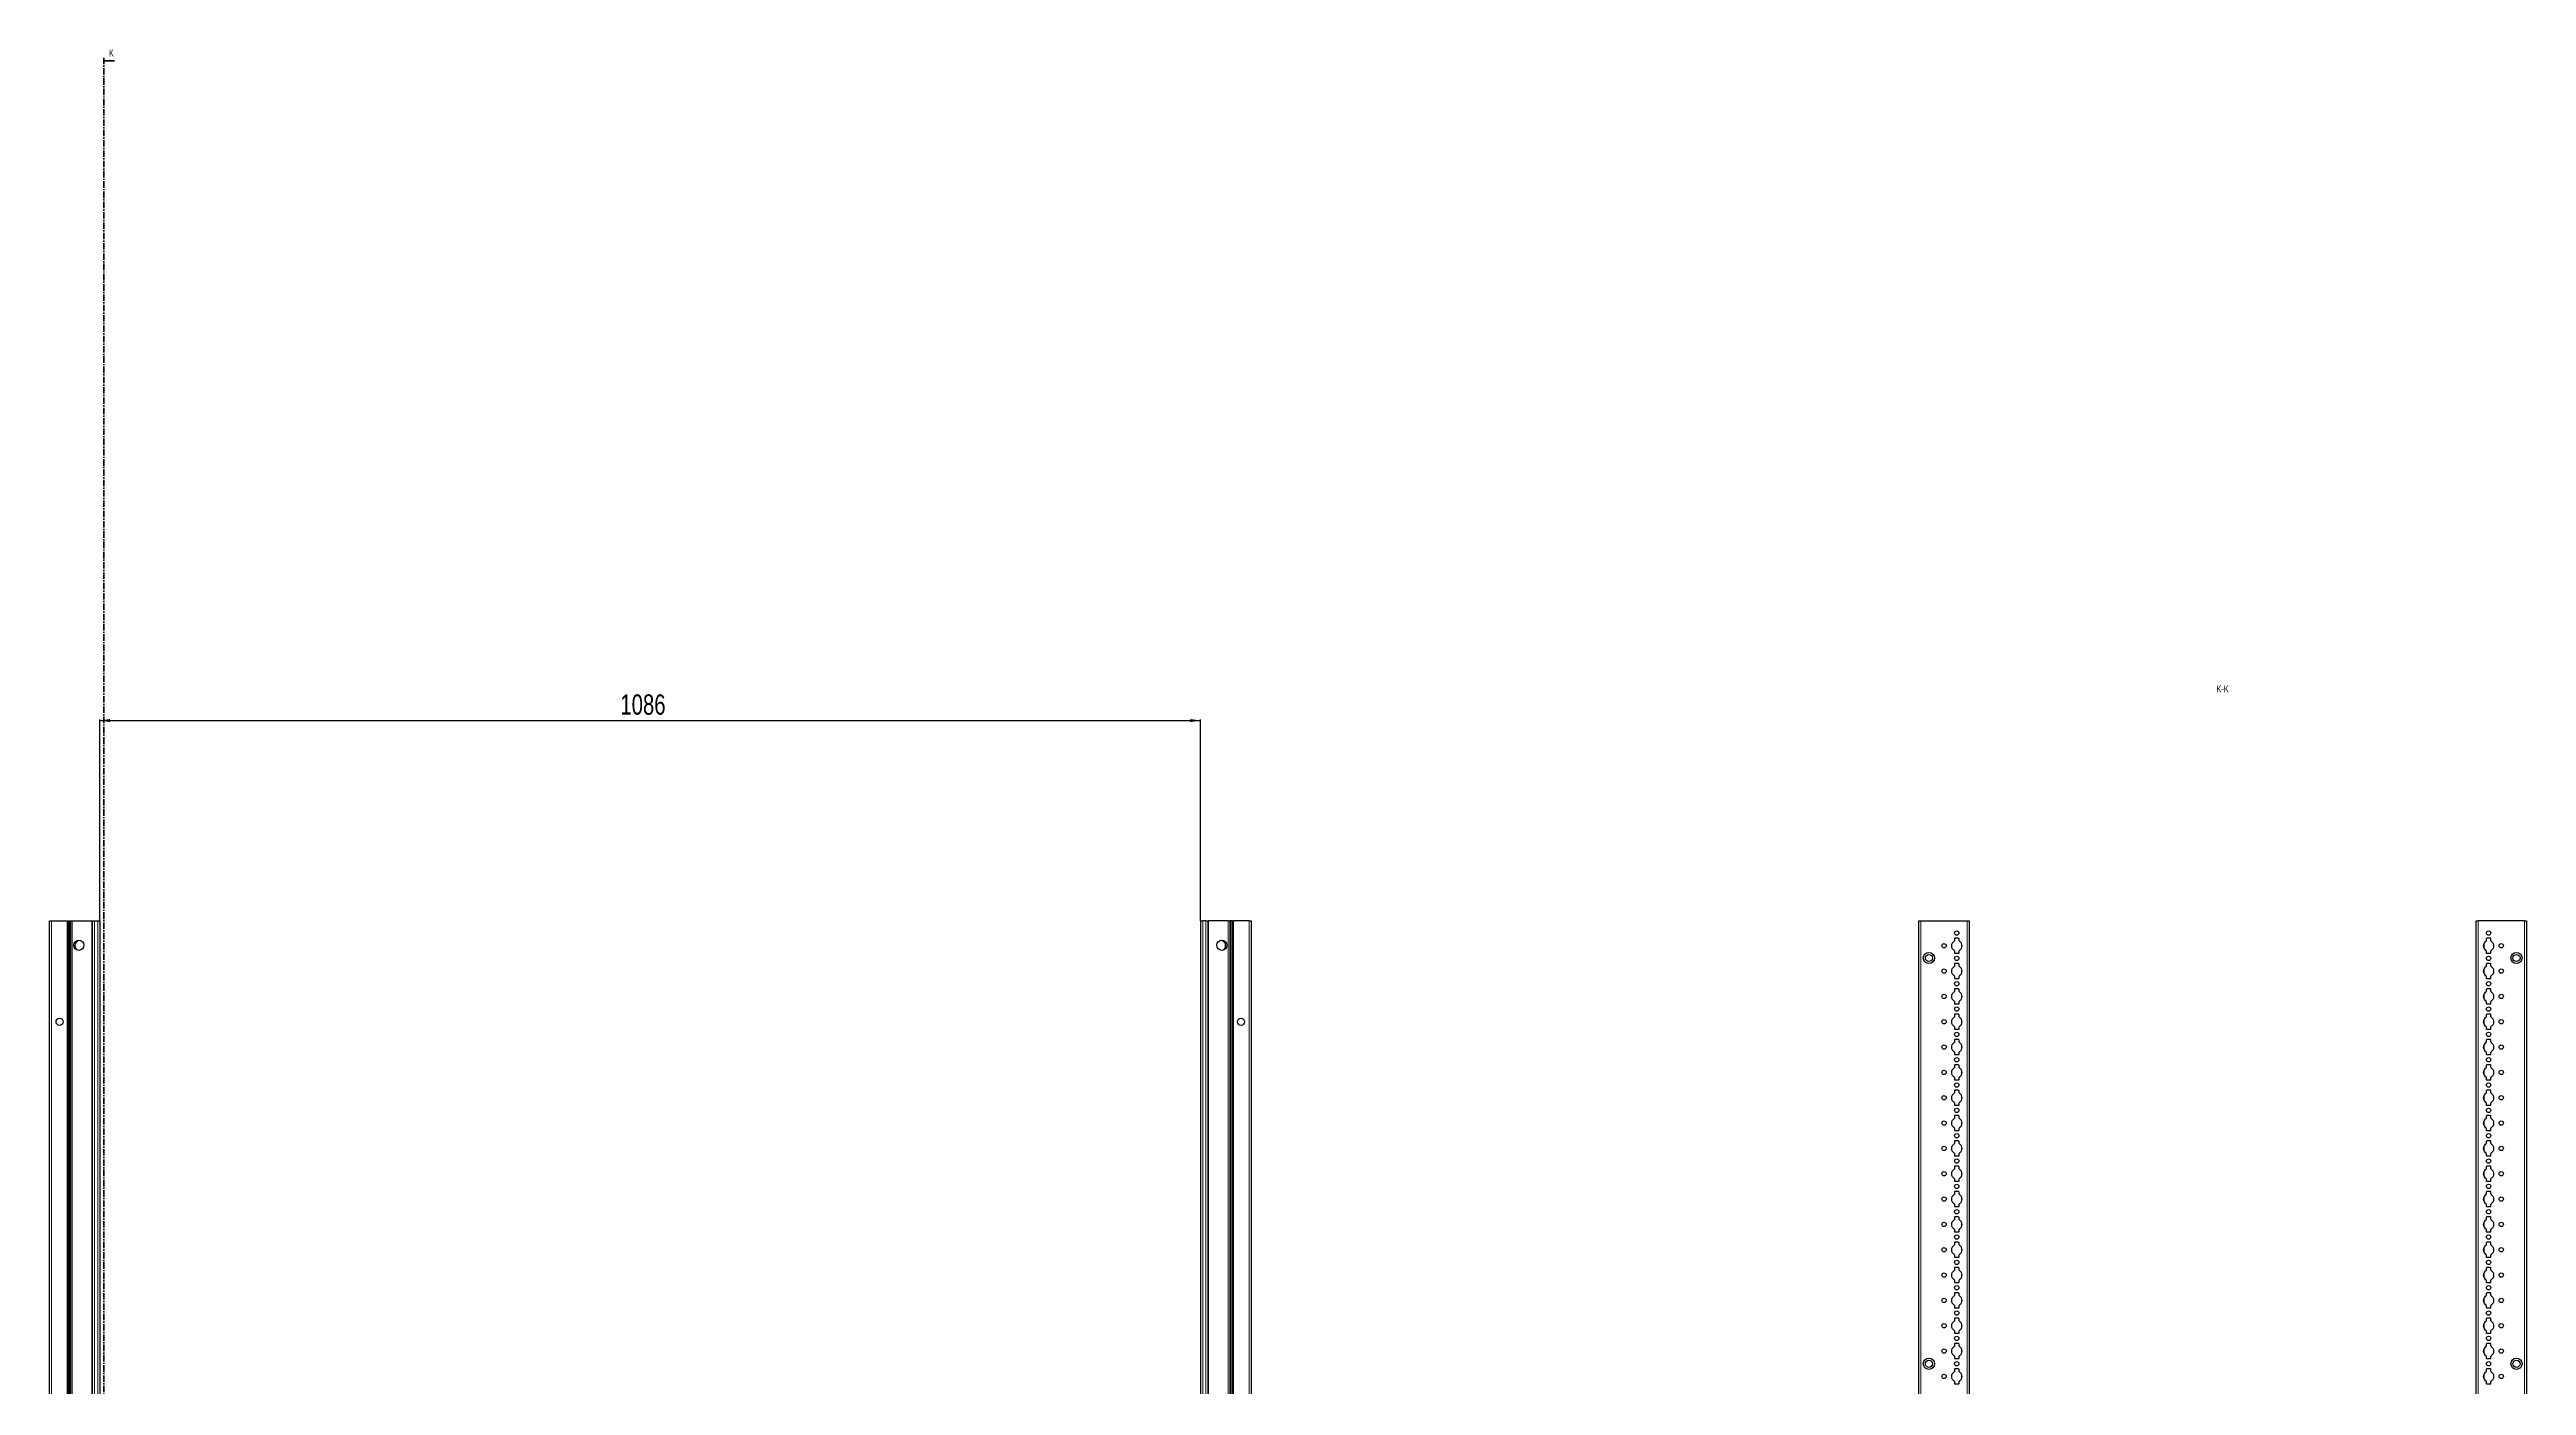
# Model space of a CAD drawing. Header units: millimetres. Extents: x -199 to 3854, y -2447 to 1507.
# Drawn here: x 1411 to 3854, y 189 to 1507 of the extents above; entities that cross this region are included whole.
import ezdxf

# ---------------------------------------------------------------- set-up
doc = ezdxf.new("R2010")
doc.units = ezdxf.units.MM
doc.linetypes.add('CENTER', pattern=[10.16, 6.35, -1.27, 1.27, -1.27])
doc.layers.add('FORMAT', color=7, linetype='Continuous')
doc.styles.add('SLDTEXTSTYLE0', font='TXT', dxfattribs={"width": 0.75})
doc.dimstyles.new('SLDDIMSTYLE0', dxfattribs={"dimtxt": 20, "dimasz": 10, "dimexe": 0, "dimexo": 0.0625, "dimgap": 5, "dimtad": 2, "dimdec": 1, "dimrnd": 1e-09, "dimzin": 12, "dimdsep": 46, "dimtxsty": 'SLDTEXTSTYLE0', "dimsah": 1, "dimcen": 0.09, "dimadec": 0, "dimazin": 3, "dimtfac": 1, "dimtofl": 0, "dimtmove": 0, "dimatfit": 3, "dimfxl": 0, "dimfrac": 2, "dimtolj": 1, "dimtzin": 12, "dimarcsym": 0})

# ---------------------------------------------------------------- blocks, each defined once
blk = doc.blocks.new('_D_4')
at = {"layer": 'FORMAT'}
for p, q in [((1460.2, 647.2), (1460.2, 846)), ((1460.2, 845), (2546.2, 845)), ((2546.2, 647.2), (2546.2, 846))]:
    blk.add_line(p, q, dxfattribs=at)
for points in [[(1460.2, 845), (1470.2, 843.5), (1470.2, 846.5)], [(2546.2, 845), (2536.2, 846.5), (2536.2, 843.5)]]:
    blk.add_solid(points, dxfattribs=at)
at = {"layer": 'FORMAT', "insert": (1973.7, 870.8), "char_height": 20, "attachment_point": 1, "style": 'SLDTEXTSTYLE0'}
blk.add_mtext('1086', dxfattribs=at)

msp = doc.modelspace()

# ---------------------------------------------------------------- linework, layer by layer
at = {"color": 7, "linetype": 'CENTER', "lineweight": 35}
msp.add_line((1463.98, 1499.09), (1463.98, -1103.67), dxfattribs=at)
at = {"color": 7, "linetype": 'Continuous', "lineweight": 35}
msp.add_line((1474.62, 1496.09), (1463.98, 1496.09), dxfattribs=at)
at = {"color": 7, "linetype": 'Continuous', "lineweight": 25}
for p, q in [((1410.55, -851.79), (1410.55, 647.21)), ((1410.55, 647.21), (1412.55, 647.21)), ((1412.55, 647.21), (1427.9, 647.21)), ((1427.9, 647.21), (1428.55, 647.21)), ((1428.55, 623.46), (1428.55, 647.21)), ((1428.55, 647.21), (1429.13, 647.21)), ((1429.13, 647.21), (1430.34, 647.21)), ((1430.34, 647.21), (1430.34, -851.79)), ((1430.34, 647.21), (1430.38, 647.21)), ((1430.38, 647.21), (1430.38, -851.79)), ((1430.38, 647.21), (1431.58, 647.21)), ((1431.58, 647.21), (1433, 647.21)), ((1433, 647.21), (1452.4, 647.21)), ((1452.4, 647.21), (1453.05, 647.21)), ((1453.05, -851.79), (1453.05, 647.21)), ((1453.05, 647.21), (1455.05, 647.21)), ((1455.05, 647.21), (1458.25, 647.21)), ((1458.25, 647.21), (1460.25, 647.21)), ((1460.25, 647.21), (1460.25, -851.79)), ((2546.25, -851.79), (2546.25, 647.21)), ((2546.25, 647.21), (2548.25, 647.21)), ((2551.45, 647.21), (2548.25, 647.21)), ((2551.45, 647.21), (2553.45, 647.21)), ((2553.45, 647.21), (2553.45, -851.79)), ((2553.45, 647.21), (2554.1, 647.21)), ((2573.5, 647.21), (2554.1, 647.21)), ((2573.5, 647.21), (2574.91, 647.21)), ((2576.12, 647.21), (2574.91, 647.21)), ((2576.12, -851.79), (2576.12, 647.21)), ((2576.16, 647.21), (2576.12, 647.21)), ((2576.16, -851.79), (2576.16, 647.21)), ((2577.36, 647.21), (2576.16, 647.21)), ((2577.36, 647.21), (2577.95, 647.21)), ((2577.95, 647.21), (2577.95, 623.46)), ((2577.95, 647.21), (2578.6, 647.21)), ((2593.95, 647.21), (2578.6, 647.21)), ((2593.95, 647.21), (2595.95, 647.21)), ((2595.95, 647.21), (2595.95, -851.79)), ((3254.87, -851.79), (3254.87, 647.21)), ((3254.87, 647.21), (3256.87, 647.21)), ((3256.87, 647.21), (3302.57, 647.21)), ((3302.57, 647.21), (3304.57, 647.21)), ((3304.57, 647.21), (3304.57, -851.79)), ((3804.57, -851.79), (3804.57, 647.21)), ((3804.57, 647.21), (3806.57, 647.21)), ((3852.27, 647.21), (3806.57, 647.21)), ((3852.27, 647.21), (3854.27, 647.21)), ((3854.27, 647.21), (3854.27, -851.79)), ((1428.61, 623.35), (1428.55, 623.46)), ((1428.55, 623.46), (1428.55, 621.96)), ((1428.55, 621.96), (1428.61, 622.06)), ((1428.55, 573.46), (1428.55, 621.96)), ((1428.61, 622.06), (1428.61, 623.35)), ((1438.6, 627.73), (1438.6, 628.14)), ((2567.9, 628.14), (2567.9, 627.73)), ((2577.95, 623.46), (2577.89, 623.35)), ((2577.89, 623.35), (2577.89, 622.06)), ((2577.89, 622.06), (2577.95, 621.96)), ((2577.95, 621.96), (2577.95, 623.46)), ((2577.95, 621.96), (2577.95, 573.46)), ((3289.92, 629.61), (3289.92, 627.73)), ((3289.92, 617.68), (3289.92, 615.81)), ((3294.02, 630.11), (3290.42, 630.11)), ((3290.42, 615.31), (3294.02, 615.31)), ((3294.52, 627.73), (3294.52, 629.61)), ((3294.52, 615.81), (3294.52, 617.68)), ((3814.62, 629.61), (3814.62, 627.73)), ((3814.62, 617.68), (3814.62, 615.81)), ((3818.72, 630.11), (3815.12, 630.11)), ((3815.12, 615.31), (3818.72, 615.31)), ((3819.22, 627.73), (3819.22, 629.61)), ((3819.22, 615.81), (3819.22, 617.68)), ((3289.92, 604.61), (3289.92, 602.73)), ((3289.92, 592.68), (3289.92, 590.81)), ((3294.02, 605.11), (3290.42, 605.11)), ((3290.42, 590.31), (3294.02, 590.31)), ((3294.52, 602.73), (3294.52, 604.61)), ((3294.52, 590.81), (3294.52, 592.68)), ((3814.62, 604.61), (3814.62, 602.73)), ((3814.62, 592.68), (3814.62, 590.81)), ((3818.72, 605.11), (3815.12, 605.11)), ((3815.12, 590.31), (3818.72, 590.31)), ((3819.22, 602.73), (3819.22, 604.61)), ((3819.22, 590.81), (3819.22, 592.68)), ((1428.61, 573.35), (1428.55, 573.46)), ((1428.55, 573.46), (1428.55, 571.96)), ((1428.55, 571.96), (1428.61, 572.06)), ((1428.55, 523.46), (1428.55, 571.96)), ((1428.61, 572.06), (1428.61, 573.35)), ((2577.95, 573.46), (2577.89, 573.35)), ((2577.89, 573.35), (2577.89, 572.06)), ((2577.89, 572.06), (2577.95, 571.96)), ((2577.95, 571.96), (2577.95, 573.46)), ((2577.95, 571.96), (2577.95, 523.46)), ((3289.92, 579.61), (3289.92, 577.73)), ((3289.92, 567.68), (3289.92, 565.81)), ((3294.02, 580.11), (3290.42, 580.11)), ((3290.42, 565.31), (3294.02, 565.31)), ((3294.52, 577.73), (3294.52, 579.61)), ((3294.52, 565.81), (3294.52, 567.68)), ((3814.62, 579.61), (3814.62, 577.73)), ((3814.62, 567.68), (3814.62, 565.81)), ((3818.72, 580.11), (3815.12, 580.11)), ((3815.12, 565.31), (3818.72, 565.31)), ((3819.22, 577.73), (3819.22, 579.61)), ((3819.22, 565.81), (3819.22, 567.68)), ((3289.92, 554.61), (3289.92, 552.73)), ((3289.92, 542.68), (3289.92, 540.81)), ((3294.02, 555.11), (3290.42, 555.11)), ((3290.42, 540.31), (3294.02, 540.31)), ((3294.52, 552.73), (3294.52, 554.61)), ((3294.52, 540.81), (3294.52, 542.68)), ((3814.62, 554.61), (3814.62, 552.73)), ((3814.62, 542.68), (3814.62, 540.81)), ((3818.72, 555.11), (3815.12, 555.11)), ((3815.12, 540.31), (3818.72, 540.31)), ((3819.22, 552.73), (3819.22, 554.61)), ((3819.22, 540.81), (3819.22, 542.68)), ((1428.61, 523.35), (1428.55, 523.46)), ((1428.55, 523.46), (1428.55, 521.96)), ((1428.55, 521.96), (1428.61, 522.06)), ((1428.55, 473.46), (1428.55, 521.96)), ((1428.61, 522.06), (1428.61, 523.35)), ((2577.95, 523.46), (2577.89, 523.35)), ((2577.89, 523.35), (2577.89, 522.06)), ((2577.89, 522.06), (2577.95, 521.96)), ((2577.95, 521.96), (2577.95, 523.46)), ((2577.95, 521.96), (2577.95, 473.46)), ((3289.92, 529.61), (3289.92, 527.73)), ((3289.92, 517.68), (3289.92, 515.81)), ((3294.02, 530.11), (3290.42, 530.11)), ((3290.42, 515.31), (3294.02, 515.31)), ((3294.52, 527.73), (3294.52, 529.61)), ((3294.52, 515.81), (3294.52, 517.68)), ((3814.62, 529.61), (3814.62, 527.73)), ((3814.62, 517.68), (3814.62, 515.81)), ((3818.72, 530.11), (3815.12, 530.11)), ((3815.12, 515.31), (3818.72, 515.31)), ((3819.22, 527.73), (3819.22, 529.61)), ((3819.22, 515.81), (3819.22, 517.68)), ((3289.92, 504.61), (3289.92, 502.73)), ((3289.92, 492.68), (3289.92, 490.81)), ((3294.02, 505.11), (3290.42, 505.11)), ((3290.42, 490.31), (3294.02, 490.31)), ((3294.52, 502.73), (3294.52, 504.61)), ((3294.52, 490.81), (3294.52, 492.68)), ((3814.62, 504.61), (3814.62, 502.73)), ((3814.62, 492.68), (3814.62, 490.81)), ((3818.72, 505.11), (3815.12, 505.11)), ((3815.12, 490.31), (3818.72, 490.31)), ((3819.22, 502.73), (3819.22, 504.61)), ((3819.22, 490.81), (3819.22, 492.68)), ((1428.61, 473.35), (1428.55, 473.46)), ((1428.55, 473.46), (1428.55, 471.96)), ((1428.55, 471.96), (1428.61, 472.06)), ((1428.55, 423.46), (1428.55, 471.96)), ((1428.61, 472.06), (1428.61, 473.35)), ((2577.95, 473.46), (2577.89, 473.35)), ((2577.89, 473.35), (2577.89, 472.06)), ((2577.89, 472.06), (2577.95, 471.96)), ((2577.95, 471.96), (2577.95, 473.46)), ((2577.95, 471.96), (2577.95, 423.46)), ((3289.92, 479.61), (3289.92, 477.73)), ((3289.92, 467.68), (3289.92, 465.81)), ((3294.02, 480.11), (3290.42, 480.11)), ((3290.42, 465.31), (3294.02, 465.31)), ((3294.52, 477.73), (3294.52, 479.61)), ((3294.52, 465.81), (3294.52, 467.68)), ((3814.62, 479.61), (3814.62, 477.73)), ((3814.62, 467.68), (3814.62, 465.81)), ((3818.72, 480.11), (3815.12, 480.11)), ((3815.12, 465.31), (3818.72, 465.31)), ((3819.22, 477.73), (3819.22, 479.61)), ((3819.22, 465.81), (3819.22, 467.68)), ((3289.92, 454.61), (3289.92, 452.73)), ((3289.92, 442.68), (3289.92, 440.81)), ((3294.02, 455.11), (3290.42, 455.11)), ((3290.42, 440.31), (3294.02, 440.31)), ((3294.52, 452.73), (3294.52, 454.61)), ((3294.52, 440.81), (3294.52, 442.68)), ((3814.62, 454.61), (3814.62, 452.73)), ((3814.62, 442.68), (3814.62, 440.81)), ((3818.72, 455.11), (3815.12, 455.11)), ((3815.12, 440.31), (3818.72, 440.31)), ((3819.22, 452.73), (3819.22, 454.61)), ((3819.22, 440.81), (3819.22, 442.68)), ((1428.61, 423.35), (1428.55, 423.46)), ((1428.55, 423.46), (1428.55, 421.96)), ((1428.55, 421.96), (1428.61, 422.06)), ((1428.55, 373.46), (1428.55, 421.96)), ((1428.61, 422.06), (1428.61, 423.35)), ((2577.95, 423.46), (2577.89, 423.35)), ((2577.89, 423.35), (2577.89, 422.06)), ((2577.89, 422.06), (2577.95, 421.96)), ((2577.95, 421.96), (2577.95, 423.46)), ((2577.95, 421.96), (2577.95, 373.46)), ((3289.92, 429.61), (3289.92, 427.73)), ((3289.92, 417.68), (3289.92, 415.81)), ((3294.02, 430.11), (3290.42, 430.11)), ((3294.52, 427.73), (3294.52, 429.61)), ((3294.52, 415.81), (3294.52, 417.68)), ((3814.62, 429.61), (3814.62, 427.73)), ((3814.62, 417.68), (3814.62, 415.81)), ((3818.72, 430.11), (3815.12, 430.11)), ((3819.22, 427.73), (3819.22, 429.61)), ((3819.22, 415.81), (3819.22, 417.68)), ((3289.92, 404.61), (3289.92, 402.73)), ((3289.92, 392.68), (3289.92, 390.81)), ((3290.42, 415.31), (3294.02, 415.31)), ((3294.02, 405.11), (3290.42, 405.11)), ((3294.52, 402.73), (3294.52, 404.61)), ((3294.52, 390.81), (3294.52, 392.68)), ((3814.62, 404.61), (3814.62, 402.73)), ((3814.62, 392.68), (3814.62, 390.81)), ((3815.12, 415.31), (3818.72, 415.31)), ((3818.72, 405.11), (3815.12, 405.11)), ((3819.22, 402.73), (3819.22, 404.61)), ((3819.22, 390.81), (3819.22, 392.68)), ((1428.61, 373.35), (1428.55, 373.46)), ((1428.55, 373.46), (1428.55, 371.96)), ((1428.55, 371.96), (1428.61, 372.06)), ((1428.55, 323.46), (1428.55, 371.96)), ((1428.61, 372.06), (1428.61, 373.35)), ((2577.95, 373.46), (2577.89, 373.35)), ((2577.89, 373.35), (2577.89, 372.06)), ((2577.89, 372.06), (2577.95, 371.96)), ((2577.95, 371.96), (2577.95, 373.46)), ((2577.95, 371.96), (2577.95, 323.46)), ((3289.92, 379.61), (3289.92, 377.73)), ((3289.92, 367.68), (3289.92, 365.81)), ((3290.42, 390.31), (3294.02, 390.31)), ((3294.02, 380.11), (3290.42, 380.11)), ((3294.52, 377.73), (3294.52, 379.61)), ((3294.52, 365.81), (3294.52, 367.68)), ((3814.62, 379.61), (3814.62, 377.73)), ((3814.62, 367.68), (3814.62, 365.81)), ((3815.12, 390.31), (3818.72, 390.31)), ((3818.72, 380.11), (3815.12, 380.11)), ((3819.22, 377.73), (3819.22, 379.61)), ((3819.22, 365.81), (3819.22, 367.68)), ((3289.92, 354.61), (3289.92, 352.73)), ((3289.92, 342.68), (3289.92, 340.81)), ((3290.42, 365.31), (3294.02, 365.31)), ((3294.02, 355.11), (3290.42, 355.11)), ((3294.52, 352.73), (3294.52, 354.61)), ((3294.52, 340.81), (3294.52, 342.68)), ((3814.62, 354.61), (3814.62, 352.73)), ((3814.62, 342.68), (3814.62, 340.81)), ((3815.12, 365.31), (3818.72, 365.31)), ((3818.72, 355.11), (3815.12, 355.11)), ((3819.22, 352.73), (3819.22, 354.61)), ((3819.22, 340.81), (3819.22, 342.68)), ((1428.61, 323.35), (1428.55, 323.46)), ((1428.55, 323.46), (1428.55, 321.96)), ((1428.55, 321.96), (1428.61, 322.06)), ((1428.55, 273.46), (1428.55, 321.96)), ((1428.61, 322.06), (1428.61, 323.35)), ((2577.95, 323.46), (2577.89, 323.35)), ((2577.89, 323.35), (2577.89, 322.06)), ((2577.89, 322.06), (2577.95, 321.96)), ((2577.95, 321.96), (2577.95, 323.46)), ((2577.95, 321.96), (2577.95, 273.46)), ((3289.92, 329.61), (3289.92, 327.73)), ((3289.92, 317.68), (3289.92, 315.81)), ((3290.42, 340.31), (3294.02, 340.31)), ((3294.02, 330.11), (3290.42, 330.11)), ((3294.52, 327.73), (3294.52, 329.61)), ((3294.52, 315.81), (3294.52, 317.68)), ((3814.62, 329.61), (3814.62, 327.73)), ((3814.62, 317.68), (3814.62, 315.81)), ((3815.12, 340.31), (3818.72, 340.31)), ((3818.72, 330.11), (3815.12, 330.11)), ((3819.22, 327.73), (3819.22, 329.61)), ((3819.22, 315.81), (3819.22, 317.68)), ((3289.92, 304.61), (3289.92, 302.73)), ((3290.42, 315.31), (3294.02, 315.31)), ((3294.02, 305.11), (3290.42, 305.11)), ((3294.52, 302.73), (3294.52, 304.61)), ((3814.62, 304.61), (3814.62, 302.73)), ((3815.12, 315.31), (3818.72, 315.31)), ((3818.72, 305.11), (3815.12, 305.11)), ((3819.22, 302.73), (3819.22, 304.61)), ((1428.61, 273.35), (1428.55, 273.46)), ((1428.55, 273.46), (1428.55, 271.96)), ((1428.55, 271.96), (1428.61, 272.06)), ((1428.55, 223.46), (1428.55, 271.96)), ((1428.61, 272.06), (1428.61, 273.35)), ((2577.95, 273.46), (2577.89, 273.35)), ((2577.89, 273.35), (2577.89, 272.06)), ((2577.89, 272.06), (2577.95, 271.96)), ((2577.95, 271.96), (2577.95, 273.46)), ((2577.95, 271.96), (2577.95, 223.46)), ((3289.92, 292.68), (3289.92, 290.81)), ((3289.92, 279.61), (3289.92, 277.73)), ((3290.42, 290.31), (3294.02, 290.31)), ((3294.02, 280.11), (3290.42, 280.11)), ((3294.52, 290.81), (3294.52, 292.68)), ((3294.52, 277.73), (3294.52, 279.61)), ((3814.62, 292.68), (3814.62, 290.81)), ((3814.62, 279.61), (3814.62, 277.73)), ((3815.12, 290.31), (3818.72, 290.31)), ((3818.72, 280.11), (3815.12, 280.11)), ((3819.22, 290.81), (3819.22, 292.68)), ((3819.22, 277.73), (3819.22, 279.61)), ((3289.92, 267.68), (3289.92, 265.81)), ((3289.92, 254.61), (3289.92, 252.73)), ((3290.42, 265.31), (3294.02, 265.31)), ((3294.02, 255.11), (3290.42, 255.11)), ((3294.52, 265.81), (3294.52, 267.68)), ((3294.52, 252.73), (3294.52, 254.61)), ((3814.62, 267.68), (3814.62, 265.81)), ((3814.62, 254.61), (3814.62, 252.73)), ((3815.12, 265.31), (3818.72, 265.31)), ((3818.72, 255.11), (3815.12, 255.11)), ((3819.22, 265.81), (3819.22, 267.68)), ((3819.22, 252.73), (3819.22, 254.61)), ((1428.61, 223.35), (1428.55, 223.46)), ((1428.55, 223.46), (1428.55, 221.96)), ((1428.55, 221.96), (1428.61, 222.06)), ((1428.55, 173.46), (1428.55, 221.96)), ((1428.61, 222.06), (1428.61, 223.35)), ((2577.95, 223.46), (2577.89, 223.35)), ((2577.89, 223.35), (2577.89, 222.06)), ((2577.89, 222.06), (2577.95, 221.96)), ((2577.95, 221.96), (2577.95, 223.46)), ((2577.95, 221.96), (2577.95, 173.46)), ((3289.92, 242.68), (3289.92, 240.81)), ((3289.92, 229.61), (3289.92, 227.73)), ((3290.42, 240.31), (3294.02, 240.31)), ((3294.02, 230.11), (3290.42, 230.11)), ((3294.52, 240.81), (3294.52, 242.68)), ((3294.52, 227.73), (3294.52, 229.61)), ((3814.62, 242.68), (3814.62, 240.81)), ((3814.62, 229.61), (3814.62, 227.73)), ((3815.12, 240.31), (3818.72, 240.31)), ((3818.72, 230.11), (3815.12, 230.11)), ((3819.22, 240.81), (3819.22, 242.68)), ((3819.22, 227.73), (3819.22, 229.61)), ((3289.92, 217.68), (3289.92, 215.81)), ((3289.92, 204.61), (3289.92, 202.73)), ((3290.42, 215.31), (3294.02, 215.31)), ((3294.02, 205.11), (3290.42, 205.11)), ((3294.52, 215.81), (3294.52, 217.68)), ((3294.52, 202.73), (3294.52, 204.61)), ((3814.62, 217.68), (3814.62, 215.81)), ((3814.62, 204.61), (3814.62, 202.73)), ((3815.12, 215.31), (3818.72, 215.31)), ((3818.72, 205.11), (3815.12, 205.11)), ((3819.22, 215.81), (3819.22, 217.68)), ((3819.22, 202.73), (3819.22, 204.61)), ((3289.92, 192.68), (3289.92, 190.81)), ((3290.42, 190.31), (3294.02, 190.31)), ((3294.52, 190.81), (3294.52, 192.68)), ((3814.62, 192.68), (3814.62, 190.81)), ((3815.12, 190.31), (3818.72, 190.31)), ((3819.22, 190.81), (3819.22, 192.68))]:
    msp.add_line(p, q, dxfattribs=at)
at = {"color": 8, "linetype": 'Continuous', "lineweight": 18}
for p, q in [((1412.55, 647.21), (1412.55, -851.79)), ((1427.9, -851.79), (1427.9, 647.21)), ((1429.13, 647.21), (1429.13, -851.79)), ((1431.58, -851.79), (1431.58, 647.21)), ((1433, 647.21), (1433, -851.79)), ((1452.4, -851.79), (1452.4, 647.21)), ((1455.05, 647.21), (1455.05, -851.79)), ((1458.25, -851.79), (1458.25, 647.21)), ((2548.25, 647.21), (2548.25, -851.79)), ((2551.45, -851.79), (2551.45, 647.21)), ((2554.1, 647.21), (2554.1, -851.79)), ((2573.5, -851.79), (2573.5, 647.21)), ((2574.91, 647.21), (2574.91, -851.79)), ((2577.36, -851.79), (2577.36, 647.21)), ((2578.6, 647.21), (2578.6, -851.79)), ((2593.95, -851.79), (2593.95, 647.21)), ((3256.87, 647.21), (3256.87, -851.79)), ((3302.57, -851.79), (3302.57, 647.21)), ((3806.57, 647.21), (3806.57, -851.79)), ((3852.27, -851.79), (3852.27, 647.21)), ((3296.72, 620), (3296.72, 625.41)), ((3812.42, 625.41), (3812.42, 620)), ((3296.72, 595), (3296.72, 600.41)), ((3812.42, 600.41), (3812.42, 595)), ((3296.72, 570), (3296.72, 575.41)), ((3812.42, 575.41), (3812.42, 570)), ((3296.72, 545), (3296.72, 550.41)), ((3812.42, 550.41), (3812.42, 545)), ((3296.72, 520), (3296.72, 525.41)), ((3812.42, 525.41), (3812.42, 520)), ((3296.72, 495), (3296.72, 500.41)), ((3812.42, 500.41), (3812.42, 495)), ((3296.72, 470), (3296.72, 475.41)), ((3812.42, 475.41), (3812.42, 470)), ((3296.72, 445), (3296.72, 450.41)), ((3812.42, 450.41), (3812.42, 445)), ((3296.72, 420), (3296.72, 425.41)), ((3812.42, 425.41), (3812.42, 420)), ((3296.72, 395), (3296.72, 400.41)), ((3812.42, 400.41), (3812.42, 395)), ((3296.72, 370), (3296.72, 375.41)), ((3812.42, 375.41), (3812.42, 370)), ((3296.72, 345), (3296.72, 350.41)), ((3812.42, 350.41), (3812.42, 345)), ((3296.72, 320), (3296.72, 325.41)), ((3812.42, 325.41), (3812.42, 320)), ((3296.72, 295), (3296.72, 300.41)), ((3812.42, 300.41), (3812.42, 295)), ((3296.72, 270), (3296.72, 275.41)), ((3812.42, 275.41), (3812.42, 270)), ((3296.72, 245), (3296.72, 250.41)), ((3812.42, 250.41), (3812.42, 245)), ((3296.72, 220), (3296.72, 225.41)), ((3812.42, 225.41), (3812.42, 220)), ((3296.72, 195), (3296.72, 200.41)), ((3812.42, 200.41), (3812.42, 195))]:
    msp.add_line(p, q, dxfattribs=at)
at = {"color": 7, "linetype": 'Continuous', "lineweight": 25}
for centre, radius in [((3292.22, 635.21), 2.12), ((3816.92, 635.21), 2.13), ((1439.4, 623.21), 5), ((2567.1, 623.21), 5), ((3264.72, 610.71), 5.5), ((3264.72, 610.71), 3.5), ((3279.72, 622.71), 2.13), ((3292.22, 610.21), 2.12), ((3816.92, 610.21), 2.13), ((3829.42, 622.71), 2.12), ((3844.42, 610.71), 5.5), ((3844.42, 610.71), 3.5), ((3279.72, 597.71), 2.13), ((3292.22, 585.21), 2.12), ((3816.92, 585.21), 2.12), ((3829.42, 597.71), 2.12), ((3279.72, 572.71), 2.13), ((3292.22, 560.21), 2.12), ((3816.92, 560.21), 2.12), ((3829.42, 572.71), 2.12), ((1420.45, 547.71), 3.5), ((2586.05, 547.71), 3.5), ((3279.72, 547.71), 2.13), ((3829.42, 547.71), 2.12), ((3279.72, 522.71), 2.13), ((3292.22, 535.21), 2.12), ((3816.92, 535.21), 2.12), ((3829.42, 522.71), 2.12), ((3279.72, 497.71), 2.13), ((3292.22, 510.21), 2.12), ((3816.92, 510.21), 2.12), ((3829.42, 497.71), 2.12), ((3279.72, 472.71), 2.13), ((3292.22, 485.21), 2.12), ((3816.92, 485.21), 2.12), ((3829.42, 472.71), 2.12), ((3279.72, 447.71), 2.13), ((3292.22, 460.21), 2.12), ((3816.92, 460.21), 2.12), ((3829.42, 447.71), 2.12), ((3279.72, 422.71), 2.13), ((3292.22, 435.21), 2.12), ((3816.92, 435.21), 2.12), ((3829.42, 422.71), 2.12), ((3279.72, 397.71), 2.13), ((3292.22, 410.21), 2.12), ((3816.92, 410.21), 2.12), ((3829.42, 397.71), 2.12), ((3279.72, 372.71), 2.13), ((3292.22, 385.21), 2.12), ((3816.92, 385.21), 2.12), ((3829.42, 372.71), 2.12), ((3279.72, 347.71), 2.13), ((3292.22, 360.21), 2.12), ((3816.92, 360.21), 2.12), ((3829.42, 347.71), 2.12), ((3279.72, 322.71), 2.13), ((3292.22, 335.21), 2.12), ((3816.92, 335.21), 2.12), ((3829.42, 322.71), 2.12), ((3279.72, 297.71), 2.13), ((3292.22, 310.21), 2.12), ((3816.92, 310.21), 2.12), ((3829.42, 297.71), 2.12), ((3279.72, 272.71), 2.13), ((3292.22, 285.21), 2.12), ((3816.92, 285.21), 2.12), ((3829.42, 272.71), 2.12), ((3279.72, 247.71), 2.13), ((3292.22, 260.21), 2.12), ((3816.92, 260.21), 2.12), ((3829.42, 247.71), 2.12), ((3279.72, 222.71), 2.13), ((3292.22, 235.21), 2.12), ((3816.92, 235.21), 2.12), ((3829.42, 222.71), 2.12), ((3264.72, 210.21), 5.5), ((3264.72, 210.21), 3.5), ((3279.72, 197.71), 2.13), ((3292.22, 210.21), 2.12), ((3816.92, 210.21), 2.12), ((3829.42, 197.71), 2.12), ((3844.42, 210.21), 5.5), ((3844.42, 210.21), 3.5)]:
    msp.add_circle(centre, radius, dxfattribs=at)
for centre, radius, start, end in [((1440.9, 622.71), 5.25, 119.14074, 233.81086), ((1438.1, 627.73), 0.5, 299.14074, 0), ((2568.4, 627.73), 0.5, 180, 240.85926), ((2565.6, 622.71), 5.25, 306.18907, 60.85926), ((3292.22, 622.71), 5.25, 119.14074, 240.85926), ((3289.42, 627.73), 0.5, 299.14074, 0), ((3289.42, 617.68), 0.5, 0, 60.85926), ((3290.42, 629.61), 0.5, 90, 180), ((3290.42, 615.81), 0.5, 180, 270), ((3294.02, 629.61), 0.5, 0, 90), ((3294.02, 615.81), 0.5, 270, 0), ((3295.02, 627.73), 0.5, 180, 240.85926), ((3295.02, 617.68), 0.5, 119.14074, 180), ((3292.22, 622.71), 5.25, 299.14074, 60.85926), ((3816.92, 622.71), 5.25, 119.14074, 240.85926), ((3814.12, 627.73), 0.5, 299.14074, 0), ((3814.12, 617.68), 0.5, 0, 60.85926), ((3815.12, 629.61), 0.5, 90, 180), ((3815.12, 615.81), 0.5, 180, 270), ((3818.72, 629.61), 0.5, 0, 90), ((3818.72, 615.81), 0.5, 270, 0), ((3819.72, 627.73), 0.5, 180, 240.85926), ((3819.72, 617.68), 0.5, 119.14074, 180), ((3816.92, 622.71), 5.25, 299.14074, 60.85926), ((3292.22, 597.71), 5.25, 119.14074, 240.85926), ((3289.42, 602.73), 0.5, 299.14074, 0), ((3289.42, 592.68), 0.5, 0, 60.85926), ((3290.42, 604.61), 0.5, 90, 180), ((3290.42, 590.81), 0.5, 180, 270), ((3294.02, 604.61), 0.5, 0, 90), ((3294.02, 590.81), 0.5, 270, 0), ((3295.02, 602.73), 0.5, 180, 240.85926), ((3295.02, 592.68), 0.5, 119.14074, 180), ((3292.22, 597.71), 5.25, 299.14074, 60.85926), ((3816.92, 597.71), 5.25, 119.14074, 240.85926), ((3814.12, 602.73), 0.5, 299.14074, 0), ((3814.12, 592.68), 0.5, 0, 60.85926), ((3815.12, 604.61), 0.5, 90, 180), ((3815.12, 590.81), 0.5, 180, 270), ((3818.72, 604.61), 0.5, 0, 90), ((3818.72, 590.81), 0.5, 270, 0), ((3819.72, 602.73), 0.5, 180, 240.85926), ((3819.72, 592.68), 0.5, 119.14074, 180), ((3816.92, 597.71), 5.25, 299.14074, 60.85926), ((3292.22, 572.71), 5.25, 119.14074, 240.85926), ((3289.42, 577.73), 0.5, 299.14074, 0), ((3289.42, 567.68), 0.5, 0, 60.85926), ((3290.42, 579.61), 0.5, 90, 180), ((3290.42, 565.81), 0.5, 180, 270), ((3294.02, 579.61), 0.5, 0, 90), ((3294.02, 565.81), 0.5, 270, 0), ((3295.02, 577.73), 0.5, 180, 240.85926), ((3295.02, 567.68), 0.5, 119.14074, 180), ((3292.22, 572.71), 5.25, 299.14074, 60.85926), ((3816.92, 572.71), 5.25, 119.14074, 240.85926), ((3814.12, 577.73), 0.5, 299.14074, 0), ((3814.12, 567.68), 0.5, 0, 60.85926), ((3815.12, 579.61), 0.5, 90, 180), ((3815.12, 565.81), 0.5, 180, 270), ((3818.72, 579.61), 0.5, 0, 90), ((3818.72, 565.81), 0.5, 270, 0), ((3819.72, 577.73), 0.5, 180, 240.85926), ((3819.72, 567.68), 0.5, 119.14074, 180), ((3816.92, 572.71), 5.25, 299.14074, 60.85926), ((3292.22, 547.71), 5.25, 119.14074, 240.85926), ((3289.42, 552.73), 0.5, 299.14074, 0), ((3289.42, 542.68), 0.5, 0, 60.85926), ((3290.42, 554.61), 0.5, 90, 180), ((3290.42, 540.81), 0.5, 180, 270), ((3294.02, 554.61), 0.5, 0, 90), ((3294.02, 540.81), 0.5, 270, 0), ((3295.02, 552.73), 0.5, 180, 240.85926), ((3295.02, 542.68), 0.5, 119.14074, 180), ((3292.22, 547.71), 5.25, 299.14074, 60.85926), ((3816.92, 547.71), 5.25, 119.14074, 240.85926), ((3814.12, 552.73), 0.5, 299.14074, 0), ((3814.12, 542.68), 0.5, 0, 60.85926), ((3815.12, 554.61), 0.5, 90, 180), ((3815.12, 540.81), 0.5, 180, 270), ((3818.72, 554.61), 0.5, 0, 90), ((3818.72, 540.81), 0.5, 270, 0), ((3819.72, 552.73), 0.5, 180, 240.85926), ((3819.72, 542.68), 0.5, 119.14074, 180), ((3816.92, 547.71), 5.25, 299.14074, 60.85926), ((3292.22, 522.71), 5.25, 119.14074, 240.85926), ((3289.42, 527.73), 0.5, 299.14074, 0), ((3289.42, 517.68), 0.5, 0, 60.85926), ((3290.42, 529.61), 0.5, 90, 180), ((3290.42, 515.81), 0.5, 180, 270), ((3294.02, 529.61), 0.5, 0, 90), ((3294.02, 515.81), 0.5, 270, 0), ((3295.02, 527.73), 0.5, 180, 240.85926), ((3295.02, 517.68), 0.5, 119.14074, 180), ((3292.22, 522.71), 5.25, 299.14074, 60.85926), ((3816.92, 522.71), 5.25, 119.14074, 240.85926), ((3814.12, 527.73), 0.5, 299.14074, 0), ((3814.12, 517.68), 0.5, 0, 60.85926), ((3815.12, 529.61), 0.5, 90, 180), ((3815.12, 515.81), 0.5, 180, 270), ((3818.72, 529.61), 0.5, 0, 90), ((3818.72, 515.81), 0.5, 270, 0), ((3819.72, 527.73), 0.5, 180, 240.85926), ((3819.72, 517.68), 0.5, 119.14074, 180), ((3816.92, 522.71), 5.25, 299.14074, 60.85926), ((3292.22, 497.71), 5.25, 119.14074, 240.85926), ((3289.42, 502.73), 0.5, 299.14074, 0), ((3289.42, 492.68), 0.5, 0, 60.85926), ((3290.42, 504.61), 0.5, 90, 180), ((3290.42, 490.81), 0.5, 180, 270), ((3294.02, 504.61), 0.5, 0, 90), ((3294.02, 490.81), 0.5, 270, 0), ((3295.02, 502.73), 0.5, 180, 240.85926), ((3295.02, 492.68), 0.5, 119.14074, 180), ((3292.22, 497.71), 5.25, 299.14074, 60.85926), ((3816.92, 497.71), 5.25, 119.14074, 240.85926), ((3814.12, 502.73), 0.5, 299.14074, 0), ((3814.12, 492.68), 0.5, 0, 60.85926), ((3815.12, 504.61), 0.5, 90, 180), ((3815.12, 490.81), 0.5, 180, 270), ((3818.72, 504.61), 0.5, 0, 90), ((3818.72, 490.81), 0.5, 270, 0), ((3819.72, 502.73), 0.5, 180, 240.85926), ((3819.72, 492.68), 0.5, 119.14074, 180), ((3816.92, 497.71), 5.25, 299.14074, 60.85926), ((3292.22, 472.71), 5.25, 119.14074, 240.85926), ((3289.42, 477.73), 0.5, 299.14074, 0), ((3289.42, 467.68), 0.5, 0, 60.85926), ((3290.42, 479.61), 0.5, 90, 180), ((3290.42, 465.81), 0.5, 180, 270), ((3294.02, 479.61), 0.5, 0, 90), ((3294.02, 465.81), 0.5, 270, 0), ((3295.02, 477.73), 0.5, 180, 240.85926), ((3295.02, 467.68), 0.5, 119.14074, 180), ((3292.22, 472.71), 5.25, 299.14074, 60.85926), ((3816.92, 472.71), 5.25, 119.14074, 240.85926), ((3814.12, 477.73), 0.5, 299.14074, 0), ((3814.12, 467.68), 0.5, 0, 60.85926), ((3815.12, 479.61), 0.5, 90, 180), ((3815.12, 465.81), 0.5, 180, 270), ((3818.72, 479.61), 0.5, 0, 90), ((3818.72, 465.81), 0.5, 270, 0), ((3819.72, 477.73), 0.5, 180, 240.85926), ((3819.72, 467.68), 0.5, 119.14074, 180), ((3816.92, 472.71), 5.25, 299.14074, 60.85926), ((3292.22, 447.71), 5.25, 119.14074, 240.85926), ((3289.42, 452.73), 0.5, 299.14074, 0), ((3289.42, 442.68), 0.5, 0, 60.85926), ((3290.42, 454.61), 0.5, 90, 180), ((3290.42, 440.81), 0.5, 180, 270), ((3294.02, 454.61), 0.5, 0, 90), ((3294.02, 440.81), 0.5, 270, 0), ((3295.02, 452.73), 0.5, 180, 240.85926), ((3295.02, 442.68), 0.5, 119.14074, 180), ((3292.22, 447.71), 5.25, 299.14074, 60.85926), ((3816.92, 447.71), 5.25, 119.14074, 240.85926), ((3814.12, 452.73), 0.5, 299.14074, 0), ((3814.12, 442.68), 0.5, 0, 60.85926), ((3815.12, 454.61), 0.5, 90, 180), ((3815.12, 440.81), 0.5, 180, 270), ((3818.72, 454.61), 0.5, 360, 90), ((3818.72, 440.81), 0.5, 270, 0), ((3819.72, 452.73), 0.5, 180, 240.85926), ((3819.72, 442.68), 0.5, 119.14074, 180), ((3816.92, 447.71), 5.25, 299.14074, 60.85926), ((3292.22, 422.71), 5.25, 119.14074, 240.85926), ((3289.42, 427.73), 0.5, 299.14074, 0), ((3289.42, 417.68), 0.5, 0, 60.85926), ((3290.42, 429.61), 0.5, 90, 180), ((3290.42, 415.81), 0.5, 180, 270), ((3294.02, 429.61), 0.5, 0, 90), ((3294.02, 415.81), 0.5, 270, 0), ((3295.02, 427.73), 0.5, 180, 240.85926), ((3295.02, 417.68), 0.5, 119.14074, 180), ((3292.22, 422.71), 5.25, 299.14074, 60.85926), ((3816.92, 422.71), 5.25, 119.14074, 240.85926), ((3814.12, 427.73), 0.5, 299.14074, 0), ((3814.12, 417.68), 0.5, 0, 60.85926), ((3815.12, 429.61), 0.5, 90, 180), ((3815.12, 415.81), 0.5, 180, 270), ((3818.72, 429.61), 0.5, 0, 90), ((3818.72, 415.81), 0.5, 270, 0), ((3819.72, 427.73), 0.5, 180, 240.85926), ((3819.72, 417.68), 0.5, 119.14074, 180), ((3816.92, 422.71), 5.25, 299.14074, 60.85926), ((3292.22, 397.71), 5.25, 119.14074, 240.85926), ((3289.42, 402.73), 0.5, 299.14074, 0), ((3289.42, 392.68), 0.5, 0, 60.85926), ((3290.42, 404.61), 0.5, 90, 180), ((3294.02, 404.61), 0.5, 0, 90), ((3295.02, 402.73), 0.5, 180, 240.85926), ((3295.02, 392.68), 0.5, 119.14074, 180), ((3292.22, 397.71), 5.25, 299.14074, 60.85926), ((3816.92, 397.71), 5.25, 119.14074, 240.85926), ((3814.12, 402.73), 0.5, 299.14074, 0), ((3814.12, 392.68), 0.5, 0, 60.85926), ((3815.12, 404.61), 0.5, 90, 180), ((3818.72, 404.61), 0.5, 0, 90), ((3819.72, 402.73), 0.5, 180, 240.85926), ((3819.72, 392.68), 0.5, 119.14074, 180), ((3816.92, 397.71), 5.25, 299.14074, 60.85926), ((3292.22, 372.71), 5.25, 119.14074, 240.85926), ((3289.42, 377.73), 0.5, 299.14074, 0), ((3289.42, 367.68), 0.5, 0, 60.85926), ((3290.42, 390.81), 0.5, 180, 270), ((3290.42, 379.61), 0.5, 90, 180), ((3294.02, 390.81), 0.5, 270, 0), ((3294.02, 379.61), 0.5, 0, 90), ((3295.02, 377.73), 0.5, 180, 240.85926), ((3295.02, 367.68), 0.5, 119.14074, 180), ((3292.22, 372.71), 5.25, 299.14074, 60.85926), ((3816.92, 372.71), 5.25, 119.14074, 240.85926), ((3814.12, 377.73), 0.5, 299.14074, 0), ((3814.12, 367.68), 0.5, 0, 60.85926), ((3815.12, 390.81), 0.5, 180, 270), ((3815.12, 379.61), 0.5, 90, 180), ((3818.72, 390.81), 0.5, 270, 0), ((3818.72, 379.61), 0.5, 0, 90), ((3819.72, 377.73), 0.5, 180, 240.85926), ((3819.72, 367.68), 0.5, 119.14074, 180), ((3816.92, 372.71), 5.25, 299.14074, 60.85926), ((3292.22, 347.71), 5.25, 119.14074, 240.85926), ((3289.42, 352.73), 0.5, 299.14074, 0), ((3289.42, 342.68), 0.5, 0, 60.85926), ((3290.42, 365.81), 0.5, 180, 270), ((3290.42, 354.61), 0.5, 90, 180), ((3294.02, 365.81), 0.5, 270, 0), ((3294.02, 354.61), 0.5, 0, 90), ((3295.02, 352.73), 0.5, 180, 240.85926), ((3295.02, 342.68), 0.5, 119.14074, 180), ((3292.22, 347.71), 5.25, 299.14074, 60.85926), ((3816.92, 347.71), 5.25, 119.14074, 240.85926), ((3814.12, 352.73), 0.5, 299.14074, 0), ((3814.12, 342.68), 0.5, 0, 60.85926), ((3815.12, 365.81), 0.5, 180, 270), ((3815.12, 354.61), 0.5, 90, 180), ((3818.72, 365.81), 0.5, 270, 0), ((3818.72, 354.61), 0.5, 0, 90), ((3819.72, 352.73), 0.5, 180, 240.85926), ((3819.72, 342.68), 0.5, 119.14074, 180), ((3816.92, 347.71), 5.25, 299.14074, 60.85926), ((3292.22, 322.71), 5.25, 119.14074, 240.85926), ((3289.42, 327.73), 0.5, 299.14074, 0), ((3289.42, 317.68), 0.5, 0, 60.85926), ((3290.42, 340.81), 0.5, 180, 270), ((3290.42, 329.61), 0.5, 90, 180), ((3294.02, 340.81), 0.5, 270, 0), ((3294.02, 329.61), 0.5, 0, 90), ((3295.02, 327.73), 0.5, 180, 240.85926), ((3295.02, 317.68), 0.5, 119.14074, 180), ((3292.22, 322.71), 5.25, 299.14074, 60.85926), ((3816.92, 322.71), 5.25, 119.14074, 240.85926), ((3814.12, 327.73), 0.5, 299.14074, 0), ((3814.12, 317.68), 0.5, 0, 60.85926), ((3815.12, 340.81), 0.5, 180, 270), ((3815.12, 329.61), 0.5, 90, 180), ((3818.72, 340.81), 0.5, 270, 0), ((3818.72, 329.61), 0.5, 0, 90), ((3819.72, 327.73), 0.5, 180, 240.85926), ((3819.72, 317.68), 0.5, 119.14074, 180), ((3816.92, 322.71), 5.25, 299.14074, 60.85926), ((3292.22, 297.71), 5.25, 119.14074, 240.85926), ((3289.42, 302.73), 0.5, 299.14074, 0), ((3290.42, 315.81), 0.5, 180, 270), ((3290.42, 304.61), 0.5, 90, 180), ((3294.02, 315.81), 0.5, 270, 0), ((3294.02, 304.61), 0.5, 0, 90), ((3295.02, 302.73), 0.5, 180, 240.85926), ((3292.22, 297.71), 5.25, 299.14074, 60.85926), ((3816.92, 297.71), 5.25, 119.14074, 240.85926), ((3814.12, 302.73), 0.5, 299.14074, 0), ((3815.12, 315.81), 0.5, 180, 270), ((3815.12, 304.61), 0.5, 90, 180), ((3818.72, 315.81), 0.5, 270, 0), ((3818.72, 304.61), 0.5, 0, 90), ((3819.72, 302.73), 0.5, 180, 240.85926), ((3816.92, 297.71), 5.25, 299.14074, 60.85926), ((3292.22, 272.71), 5.25, 119.14074, 240.85926), ((3289.42, 292.68), 0.5, 0, 60.85926), ((3289.42, 277.73), 0.5, 299.14074, 0), ((3290.42, 290.81), 0.5, 180, 270), ((3290.42, 279.61), 0.5, 90, 180), ((3294.02, 290.81), 0.5, 270, 0), ((3294.02, 279.61), 0.5, 0, 90), ((3295.02, 292.68), 0.5, 119.14074, 180), ((3295.02, 277.73), 0.5, 180, 240.85926), ((3292.22, 272.71), 5.25, 299.14074, 60.85926), ((3816.92, 272.71), 5.25, 119.14074, 240.85926), ((3814.12, 292.68), 0.5, 0, 60.85926), ((3814.12, 277.73), 0.5, 299.14074, 0), ((3815.12, 290.81), 0.5, 180, 270), ((3815.12, 279.61), 0.5, 90, 180), ((3818.72, 290.81), 0.5, 270, 0), ((3818.72, 279.61), 0.5, 0, 90), ((3819.72, 292.68), 0.5, 119.14074, 180), ((3819.72, 277.73), 0.5, 180, 240.85926), ((3816.92, 272.71), 5.25, 299.14074, 60.85926), ((3292.22, 247.71), 5.25, 119.14074, 240.85926), ((3289.42, 267.68), 0.5, 0, 60.85926), ((3289.42, 252.73), 0.5, 299.14074, 0), ((3290.42, 265.81), 0.5, 180, 270), ((3290.42, 254.61), 0.5, 90, 180), ((3294.02, 265.81), 0.5, 270, 0), ((3294.02, 254.61), 0.5, 0, 90), ((3295.02, 267.68), 0.5, 119.14074, 180), ((3295.02, 252.73), 0.5, 180, 240.85926), ((3292.22, 247.71), 5.25, 299.14074, 60.85926), ((3816.92, 247.71), 5.25, 119.14074, 240.85926), ((3814.12, 267.68), 0.5, 0, 60.85926), ((3814.12, 252.73), 0.5, 299.14074, 0), ((3815.12, 265.81), 0.5, 180, 270), ((3815.12, 254.61), 0.5, 90, 180), ((3818.72, 265.81), 0.5, 270, 0), ((3818.72, 254.61), 0.5, 0, 90), ((3819.72, 267.68), 0.5, 119.14074, 180), ((3819.72, 252.73), 0.5, 180, 240.85926), ((3816.92, 247.71), 5.25, 299.14074, 60.85926), ((3292.22, 222.71), 5.25, 119.14074, 240.85926), ((3289.42, 242.68), 0.5, 0, 60.85926), ((3289.42, 227.73), 0.5, 299.14074, 0), ((3290.42, 240.81), 0.5, 180, 270), ((3290.42, 229.61), 0.5, 90, 180), ((3294.02, 240.81), 0.5, 270, 0), ((3294.02, 229.61), 0.5, 0, 90), ((3295.02, 242.68), 0.5, 119.14074, 180), ((3295.02, 227.73), 0.5, 180, 240.85926), ((3292.22, 222.71), 5.25, 299.14074, 60.85926), ((3816.92, 222.71), 5.25, 119.14074, 240.85926), ((3814.12, 242.68), 0.5, 0, 60.85926), ((3814.12, 227.73), 0.5, 299.14074, 0), ((3815.12, 240.81), 0.5, 180, 270), ((3815.12, 229.61), 0.5, 90, 180), ((3818.72, 240.81), 0.5, 270, 0), ((3818.72, 229.61), 0.5, 0, 90), ((3819.72, 242.68), 0.5, 119.14074, 180), ((3819.72, 227.73), 0.5, 180, 240.85926), ((3816.92, 222.71), 5.25, 299.14074, 60.85926), ((3292.22, 197.71), 5.25, 119.14074, 240.85926), ((3289.42, 217.68), 0.5, 0, 60.85926), ((3289.42, 202.73), 0.5, 299.14074, 0), ((3290.42, 215.81), 0.5, 180, 270), ((3290.42, 204.61), 0.5, 90, 180), ((3294.02, 215.81), 0.5, 270, 0), ((3294.02, 204.61), 0.5, 0, 90), ((3295.02, 217.68), 0.5, 119.14074, 180), ((3295.02, 202.73), 0.5, 180, 240.85926), ((3292.22, 197.71), 5.25, 299.14074, 60.85926), ((3816.92, 197.71), 5.25, 119.14074, 240.85926), ((3814.12, 217.68), 0.5, 0, 60.85926), ((3814.12, 202.73), 0.5, 299.14074, 0), ((3815.12, 215.81), 0.5, 180, 270), ((3815.12, 204.61), 0.5, 90, 180), ((3818.72, 215.81), 0.5, 270, 0), ((3818.72, 204.61), 0.5, 0, 90), ((3819.72, 217.68), 0.5, 119.14074, 180), ((3819.72, 202.73), 0.5, 180, 240.85926), ((3816.92, 197.71), 5.25, 299.14074, 60.85926), ((3289.42, 192.68), 0.5, 0, 60.85926), ((3290.42, 190.81), 0.5, 180, 270), ((3294.02, 190.81), 0.5, 270, 0), ((3295.02, 192.68), 0.5, 119.14074, 180), ((3814.12, 192.68), 0.5, 0, 60.85926), ((3815.12, 190.81), 0.5, 180, 270), ((3818.72, 190.81), 0.5, 270, 0), ((3819.72, 192.68), 0.5, 119.14074, 180)]:
    msp.add_arc(centre, radius, start, end, dxfattribs=at)
at = {"color": 7, "linetype": 'Continuous', "lineweight": 35}
msp.add_solid([(1463.98, 1496.09), (1470.98, 1494.97), (1470.98, 1497.21)], dxfattribs=at)

# ---------------------------------------------------------------- texts
at = {"color": 7, "linetype": 'Continuous', "insert": (1469.15, 1507.19), "char_height": 7, "attachment_point": 1, "style": 'SLDTEXTSTYLE0'}
msp.add_mtext('K', dxfattribs=at)
at = {"layer": 'FORMAT', "insert": (3554.51, 879.8), "char_height": 7, "attachment_point": 2, "style": 'SLDTEXTSTYLE0'}
msp.add_mtext('K-K', dxfattribs=at)

# ---------------------------------------------------------------- dimensions: what is measured, and where the dimension line sits
at = {"layer": 'FORMAT'}
dim = msp.add_linear_dim(base=(2546.25, 845), p1=(1460.25, 647.21), p2=(2546.25, 647.21), angle=0, dimstyle='SLDDIMSTYLE0', dxfattribs=at)
dim.commit()
dim.dimension.update_dxf_attribs({"geometry": '_D_4', "text_midpoint": (2003.25, 845), "dimtype": 160})

doc.saveas('drawing.dxf')
